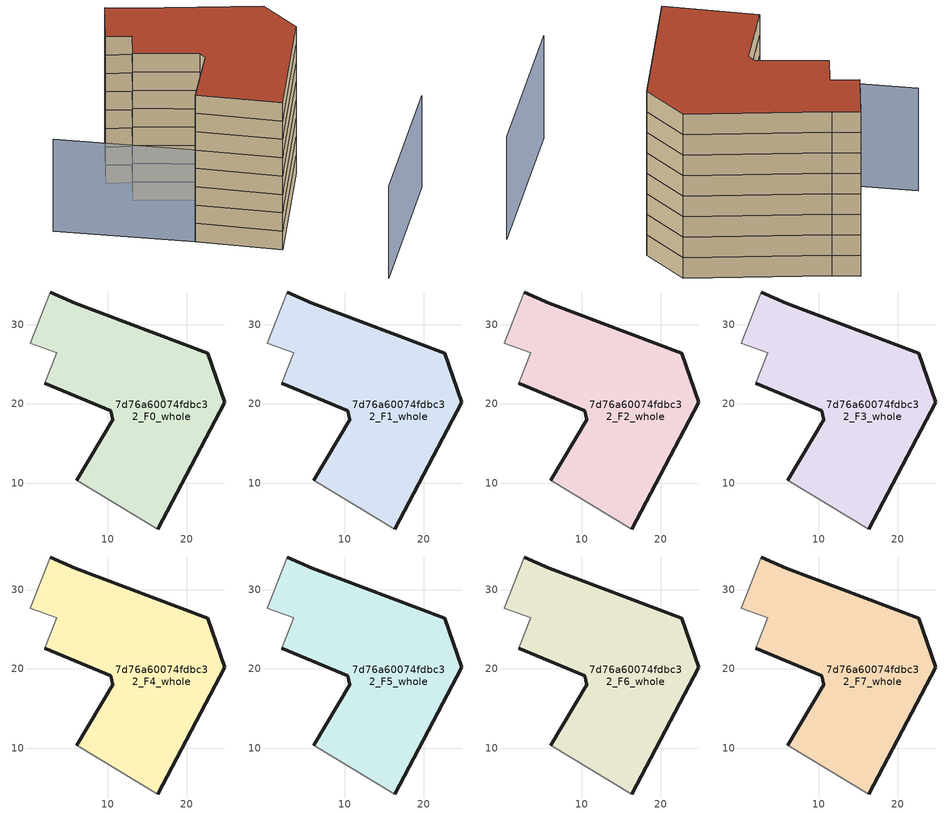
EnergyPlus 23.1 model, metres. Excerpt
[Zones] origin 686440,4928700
7d76a60074fdbc32_F0_whole
 floor ground (EU_floor_Construction): 22.61,26.4 24.81,20.22 16.29,4.19 6.09,10.36 10.64,18.02 10.37,19.15 2.05,22.65 3.56,26.49 0.17,27.68 2.69,34.17 5.85,32.72 z0
 wall outside (EU_wall_Construction): 2.05,22.65 10.37,19.15 10.64,18.02 6.09,10.36 / 16.29,4.19 24.81,20.22 22.61,26.4 5.85,32.72 2.69,34.17 z0:3
 wall adiabatic (EU_wall_Construction): 6.09,10.36 16.29,4.19 / 2.69,34.17 0.17,27.68 3.56,26.49 2.05,22.65 z0:3
7d76a60074fdbc32_F1_whole
 floor to 7d76a60074fdbc32_F0_whole (EU_floor_Construction): 22.61,26.4 24.81,20.22 16.29,4.19 6.09,10.36 10.64,18.02 10.37,19.15 2.05,22.65 3.56,26.49 0.17,27.68 2.69,34.17 5.85,32.72 z3
 wall outside (EU_wall_Construction): 2.05,22.65 10.37,19.15 10.64,18.02 6.09,10.36 / 16.29,4.19 24.81,20.22 22.61,26.4 5.85,32.72 2.69,34.17 z3:6
 wall adiabatic (EU_wall_Construction): 6.09,10.36 16.29,4.19 / 2.69,34.17 0.17,27.68 3.56,26.49 2.05,22.65 z3:6
7d76a60074fdbc32_F2_whole
 floor to 7d76a60074fdbc32_F1_whole (EU_floor_Construction): 22.61,26.4 24.81,20.22 16.29,4.19 6.09,10.36 10.64,18.02 10.37,19.15 2.05,22.65 3.56,26.49 0.17,27.68 2.69,34.17 5.85,32.72 z6
 wall outside (EU_wall_Construction): 2.05,22.65 10.37,19.15 10.64,18.02 6.09,10.36 / 16.29,4.19 24.81,20.22 22.61,26.4 5.85,32.72 2.69,34.17 z6:9
 wall adiabatic (EU_wall_Construction): 6.09,10.36 16.29,4.19 / 2.69,34.17 0.17,27.68 3.56,26.49 2.05,22.65 z6:9
7d76a60074fdbc32_F3_whole
 floor to 7d76a60074fdbc32_F2_whole (EU_floor_Construction): 22.61,26.4 24.81,20.22 16.29,4.19 6.09,10.36 10.64,18.02 10.37,19.15 2.05,22.65 3.56,26.49 0.17,27.68 2.69,34.17 5.85,32.72 z9
 wall outside (EU_wall_Construction): 2.05,22.65 10.37,19.15 10.64,18.02 6.09,10.36 / 16.29,4.19 24.81,20.22 22.61,26.4 5.85,32.72 2.69,34.17 z9:12
 wall adiabatic (EU_wall_Construction): 6.09,10.36 16.29,4.19 / 2.69,34.17 0.17,27.68 3.56,26.49 2.05,22.65 z9:12
7d76a60074fdbc32_F4_whole
 floor to 7d76a60074fdbc32_F3_whole (EU_floor_Construction): 22.61,26.4 24.81,20.22 16.29,4.19 6.09,10.36 10.64,18.02 10.37,19.15 2.05,22.65 3.56,26.49 0.17,27.68 2.69,34.17 5.85,32.72 z12
 wall outside (EU_wall_Construction): 2.05,22.65 10.37,19.15 10.64,18.02 6.09,10.36 / 16.29,4.19 24.81,20.22 22.61,26.4 5.85,32.72 2.69,34.17 z12:15
 wall adiabatic (EU_wall_Construction): 6.09,10.36 16.29,4.19 / 2.69,34.17 0.17,27.68 3.56,26.49 2.05,22.65 z12:15
7d76a60074fdbc32_F5_whole
 floor to 7d76a60074fdbc32_F4_whole (EU_floor_Construction): 22.61,26.4 24.81,20.22 16.29,4.19 6.09,10.36 10.64,18.02 10.37,19.15 2.05,22.65 3.56,26.49 0.17,27.68 2.69,34.17 5.85,32.72 z15
 wall outside (EU_wall_Construction): 2.05,22.65 10.37,19.15 10.64,18.02 6.09,10.36 / 16.29,4.19 24.81,20.22 22.61,26.4 5.85,32.72 2.69,34.17 z15:18
 wall adiabatic (EU_wall_Construction): 6.09,10.36 16.29,4.19 / 2.69,34.17 0.17,27.68 3.56,26.49 2.05,22.65 z15:18
7d76a60074fdbc32_F6_whole
 floor to 7d76a60074fdbc32_F5_whole (EU_floor_Construction): 22.61,26.4 24.81,20.22 16.29,4.19 6.09,10.36 10.64,18.02 10.37,19.15 2.05,22.65 3.56,26.49 0.17,27.68 2.69,34.17 5.85,32.72 z18
 wall outside (EU_wall_Construction): 2.05,22.65 10.37,19.15 10.64,18.02 6.09,10.36 / 16.29,4.19 24.81,20.22 22.61,26.4 5.85,32.72 2.69,34.17 z18:21
 wall adiabatic (EU_wall_Construction): 6.09,10.36 16.29,4.19 / 2.69,34.17 0.17,27.68 3.56,26.49 2.05,22.65 z18:21
7d76a60074fdbc32_F7_whole
 floor to 7d76a60074fdbc32_F6_whole (EU_floor_Construction): 22.61,26.4 24.81,20.22 16.29,4.19 6.09,10.36 10.64,18.02 10.37,19.15 2.05,22.65 3.56,26.49 0.17,27.68 2.69,34.17 5.85,32.72 z21
 wall outside (EU_wall_Construction): 2.05,22.65 10.37,19.15 10.64,18.02 6.09,10.36 / 16.29,4.19 24.81,20.22 22.61,26.4 5.85,32.72 2.69,34.17 z21:24
 wall adiabatic (EU_wall_Construction): 6.09,10.36 16.29,4.19 / 2.69,34.17 0.17,27.68 3.56,26.49 2.05,22.65 z21:24
 roof outside (EU_roof_Construction): 16.29,4.19 24.81,20.22 22.61,26.4 5.85,32.72 2.69,34.17 0.17,27.68 3.56,26.49 2.05,22.65 10.37,19.15 10.64,18.02 6.09,10.36 z24
shading: 26.93,-7.45 39.18,10.73 / -10.64,19.96 16.43,4.43 z0:15
[Building]
EU S2 Campaign: North Axis=0; Terrain=City; Solar Distribution=FullExterior
[Site:Location]
Bologna: Latitude=44.5; Longitude=11.25; Time Zone=1; Elevation=37
[SizingPeriod:WeatherFileDays]
AnnualSizingPeriod: Begin Month=1; Begin Day of Month=1; End Month=12; End Day of Month=31; Day of Week for Start Day=Monday; Use Weather File Daylight Saving Period=No; Use Weather File Rain and Snow Indicators=No
[MATERIAL]
EU_InternalMass_Material: Roughness=MediumRough; Thickness=0.1; Conductivity=1; Density=1800; Specific Heat=900; Thermal Absorptance=0.9; Solar Absorptance=0.7; Visible Absorptance=0.7
[MATERIAL:NOMASS] Roughness=MediumRough; Thermal Absorptance=0.9; Solar Absorptance=0.7; Visible Absorptance=0.7
Name | Thermal Resistance
EU_wall_NoMass | 0.779417
EU_roof_NoMass | 0.435466
EU_floor_NoMass | 0.588222
[CONSTRUCTION]
EU_wall_Construction: EU_wall_NoMass
EU_roof_Construction: EU_roof_NoMass
EU_floor_Construction: EU_floor_NoMass
EU_InternalMass_Construction: EU_InternalMass_Material
[ZONE] Type=1; Multiplier=1; Ceiling Height=autocalculate; Floor Area=autocalculate; Part of Total Floor Area=Yes
Name | Volume
7d76a60074fdbc32_F0_whole | 1149.19
7d76a60074fdbc32_F1_whole; 7d76a60074fdbc32_F2_whole; 7d76a60074fdbc32_F3_whole; 7d76a60074fdbc32_F4_whole; 7d76a60074fdbc32_F5_whole; 7d76a60074fdbc32_F6_whole; 7d76a60074fdbc32_F7_whole | 1149.2
[INTERNALMASS] Construction=EU_InternalMass_Construction; Surface Area=383.065
Name | Zone or ZoneList
7d76a60074fdbc32_F0_whole_EU_InternalMass | 7d76a60074fdbc32_F0_whole
7d76a60074fdbc32_F1_whole_EU_InternalMass | 7d76a60074fdbc32_F1_whole
7d76a60074fdbc32_F2_whole_EU_InternalMass | 7d76a60074fdbc32_F2_whole
7d76a60074fdbc32_F3_whole_EU_InternalMass | 7d76a60074fdbc32_F3_whole
7d76a60074fdbc32_F4_whole_EU_InternalMass | 7d76a60074fdbc32_F4_whole
7d76a60074fdbc32_F5_whole_EU_InternalMass | 7d76a60074fdbc32_F5_whole
7d76a60074fdbc32_F6_whole_EU_InternalMass | 7d76a60074fdbc32_F6_whole
7d76a60074fdbc32_F7_whole_EU_InternalMass | 7d76a60074fdbc32_F7_whole
[OTHEREQUIPMENT] Fuel Type=Electricity; Design Level Calculation Method=Watts/Area; Power per Zone Floor Area=1; Fraction Latent=0; Fraction Radiant=0; Fraction Lost=0; Carbon Dioxide Generation Rate=0; EndUse Subcategory=EU_Step8_InternalGains
Name | Zone or ZoneList or Space or SpaceList | Schedule
EU_Step8_InternalGain_7d76a60074fdbc32_F0_whole_f000 | 7d76a60074fdbc32_F0_whole | EU_Step8_GainSchedule_7d76a60074fdbc32_F0_whole_f000
EU_Step8_InternalGain_7d76a60074fdbc32_F1_whole_f000 | 7d76a60074fdbc32_F1_whole | EU_Step8_GainSchedule_7d76a60074fdbc32_F1_whole_f000
EU_Step8_InternalGain_7d76a60074fdbc32_F2_whole_f000 | 7d76a60074fdbc32_F2_whole | EU_Step8_GainSchedule_7d76a60074fdbc32_F2_whole_f000
EU_Step8_InternalGain_7d76a60074fdbc32_F3_whole_f000 | 7d76a60074fdbc32_F3_whole | EU_Step8_GainSchedule_7d76a60074fdbc32_F3_whole_f000
EU_Step8_InternalGain_7d76a60074fdbc32_F4_whole_f000 | 7d76a60074fdbc32_F4_whole | EU_Step8_GainSchedule_7d76a60074fdbc32_F4_whole_f000
EU_Step8_InternalGain_7d76a60074fdbc32_F5_whole_f000 | 7d76a60074fdbc32_F5_whole | EU_Step8_GainSchedule_7d76a60074fdbc32_F5_whole_f000
EU_Step8_InternalGain_7d76a60074fdbc32_F6_whole_f000 | 7d76a60074fdbc32_F6_whole | EU_Step8_GainSchedule_7d76a60074fdbc32_F6_whole_f000
EU_Step8_InternalGain_7d76a60074fdbc32_F7_whole_f000 | 7d76a60074fdbc32_F7_whole | EU_Step8_GainSchedule_7d76a60074fdbc32_F7_whole_f000
[ZONEVENTILATION:DESIGNFLOWRATE] Schedule=EU_AlwaysOn; Design Flow Rate Calculation Method=AirChanges/Hour; Air Changes per Hour=0.712058; Ventilation Type=Natural; Fan Pressure Rise=0; Fan Total Efficiency=1; Constant Term Coefficient=1; Temperature Term Coefficient=0; Velocity Term Coefficient=0; Velocity Squared Term Coefficient=0; Minimum Indoor Temperature=-100; Maximum Indoor Temperature=100; Delta Temperature=-100; Minimum Outdoor Temperature=-100; Maximum Outdoor Temperature=100; Maximum Wind Speed=40
Name | Zone or ZoneList or Space or SpaceList
EU_ConstantAir_7d76a60074fdbc32_F0_whole | 7d76a60074fdbc32_F0_whole
EU_ConstantAir_7d76a60074fdbc32_F1_whole | 7d76a60074fdbc32_F1_whole
EU_ConstantAir_7d76a60074fdbc32_F2_whole | 7d76a60074fdbc32_F2_whole
EU_ConstantAir_7d76a60074fdbc32_F3_whole | 7d76a60074fdbc32_F3_whole
EU_ConstantAir_7d76a60074fdbc32_F4_whole | 7d76a60074fdbc32_F4_whole
EU_ConstantAir_7d76a60074fdbc32_F5_whole | 7d76a60074fdbc32_F5_whole
EU_ConstantAir_7d76a60074fdbc32_F6_whole | 7d76a60074fdbc32_F6_whole
EU_ConstantAir_7d76a60074fdbc32_F7_whole | 7d76a60074fdbc32_F7_whole
[HVACTEMPLATE:THERMOSTAT] Constant Heating Setpoint=20; Constant Cooling Setpoint=50
EU_HeatOnly_7d76a60074fdbc32_F0_whole; EU_HeatOnly_7d76a60074fdbc32_F1_whole; EU_HeatOnly_7d76a60074fdbc32_F2_whole; EU_HeatOnly_7d76a60074fdbc32_F3_whole; EU_HeatOnly_7d76a60074fdbc32_F4_whole; EU_HeatOnly_7d76a60074fdbc32_F5_whole; EU_HeatOnly_7d76a60074fdbc32_F6_whole; EU_HeatOnly_7d76a60074fdbc32_F7_whole
[HVACTEMPLATE:ZONE:IDEALLOADSAIRSYSTEM] System Availability Schedule=EU_AlwaysOn; Maximum Heating Supply Air Temperature=50; Minimum Cooling Supply Air Temperature=13; Maximum Heating Supply Air Humidity Ratio=0.0156; Minimum Cooling Supply Air Humidity Ratio=0.0077; Heating Limit=NoLimit; Cooling Limit=NoLimit; Heating Availability Schedule=EU_AlwaysOn; Cooling Availability Schedule=EU_CoolingOff; Dehumidification Control Type=ConstantSensibleHeatRatio; Cooling Sensible Heat Ratio=0.7; Dehumidification Setpoint=60; Humidification Control Type=None; Humidification Setpoint=30; Outdoor Air Method=None; Outdoor Air Flow Rate per Person=0.00944; Outdoor Air Flow Rate per Zone Floor Area=0; Outdoor Air Flow Rate per Zone=0; Demand Controlled Ventilation Type=None; Outdoor Air Economizer Type=NoEconomizer; Heat Recovery Type=None; Sensible Heat Recovery Effectiveness=0.7; Latent Heat Recovery Effectiveness=0.65
Name | Template Thermostat
7d76a60074fdbc32_F0_whole | EU_HeatOnly_7d76a60074fdbc32_F0_whole
7d76a60074fdbc32_F1_whole | EU_HeatOnly_7d76a60074fdbc32_F1_whole
7d76a60074fdbc32_F2_whole | EU_HeatOnly_7d76a60074fdbc32_F2_whole
7d76a60074fdbc32_F3_whole | EU_HeatOnly_7d76a60074fdbc32_F3_whole
7d76a60074fdbc32_F4_whole | EU_HeatOnly_7d76a60074fdbc32_F4_whole
7d76a60074fdbc32_F5_whole | EU_HeatOnly_7d76a60074fdbc32_F5_whole
7d76a60074fdbc32_F6_whole | EU_HeatOnly_7d76a60074fdbc32_F6_whole
7d76a60074fdbc32_F7_whole | EU_HeatOnly_7d76a60074fdbc32_F7_whole
[SIZING:ZONE] Zone Cooling Design Supply Air Temperature Input Method=SupplyAirTemperature; Zone Cooling Design Supply Air Temperature=13; Zone Heating Design Supply Air Temperature Input Method=SupplyAirTemperature; Zone Heating Design Supply Air Temperature=50; Zone Cooling Design Supply Air Humidity Ratio=0.008; Zone Heating Design Supply Air Humidity Ratio=0.008; Cooling Design Air Flow Method=DesignDay; Cooling Design Air Flow Rate=0; Cooling Minimum Air Flow per Zone Floor Area=0.000762; Cooling Minimum Air Flow=0; Cooling Minimum Air Flow Fraction=0.2; Heating Design Air Flow Method=DesignDay; Heating Design Air Flow Rate=0; Heating Maximum Air Flow per Zone Floor Area=0.002032; Heating Maximum Air Flow=0.141576; Heating Maximum Air Flow Fraction=0.3; Account for Dedicated Outdoor Air System=No; Dedicated Outdoor Air System Control Strategy=NeutralSupplyAir; Dedicated Outdoor Air Low Setpoint Temperature for Design=autosize; Dedicated Outdoor Air High Setpoint Temperature for Design=autosize; Zone Load Sizing Method=Sensible Load Only No Latent Load; Zone Latent Cooling Design Supply Air Humidity Ratio Input Method=HumidityRatioDifference; Zone Cooling Design Supply Air Humidity Ratio Difference=0.005; Zone Latent Heating Design Supply Air Humidity Ratio Input Method=HumidityRatioDifference; Zone Humidification Design Supply Air Humidity Ratio Difference=0.005
7d76a60074fdbc32_F0_whole; 7d76a60074fdbc32_F1_whole; 7d76a60074fdbc32_F2_whole; 7d76a60074fdbc32_F3_whole; 7d76a60074fdbc32_F4_whole; 7d76a60074fdbc32_F5_whole; 7d76a60074fdbc32_F6_whole; 7d76a60074fdbc32_F7_whole
[SCHEDULE:CONSTANT]
Name | Hourly Value
EU_AlwaysOn | 1
EU_CoolingOff | 0
[SCHEDULE:FILE] Column Number=1; Rows to Skip at Top=0; Number of Hours of Data=8760; Column Separator=Comma; Interpolate to Timestep=No; Minutes per Item=60; Adjust Schedule for Daylight Savings=Yes
Name | File
EU_Step8_GainSchedule_7d76a60074fdbc32_F0_whole_f000 | ../../schedules/7d76a60074fdbc32/7d76a60074fdbc32_F0_whole_f000_gain.csv
EU_Step8_GainSchedule_7d76a60074fdbc32_F1_whole_f000 | ../../schedules/7d76a60074fdbc32/7d76a60074fdbc32_F1_whole_f000_gain.csv
EU_Step8_GainSchedule_7d76a60074fdbc32_F2_whole_f000 | ../../schedules/7d76a60074fdbc32/7d76a60074fdbc32_F2_whole_f000_gain.csv
EU_Step8_GainSchedule_7d76a60074fdbc32_F3_whole_f000 | ../../schedules/7d76a60074fdbc32/7d76a60074fdbc32_F3_whole_f000_gain.csv
EU_Step8_GainSchedule_7d76a60074fdbc32_F4_whole_f000 | ../../schedules/7d76a60074fdbc32/7d76a60074fdbc32_F4_whole_f000_gain.csv
EU_Step8_GainSchedule_7d76a60074fdbc32_F5_whole_f000 | ../../schedules/7d76a60074fdbc32/7d76a60074fdbc32_F5_whole_f000_gain.csv
EU_Step8_GainSchedule_7d76a60074fdbc32_F6_whole_f000 | ../../schedules/7d76a60074fdbc32/7d76a60074fdbc32_F6_whole_f000_gain.csv
EU_Step8_GainSchedule_7d76a60074fdbc32_F7_whole_f000 | ../../schedules/7d76a60074fdbc32/7d76a60074fdbc32_F7_whole_f000_gain.csv
